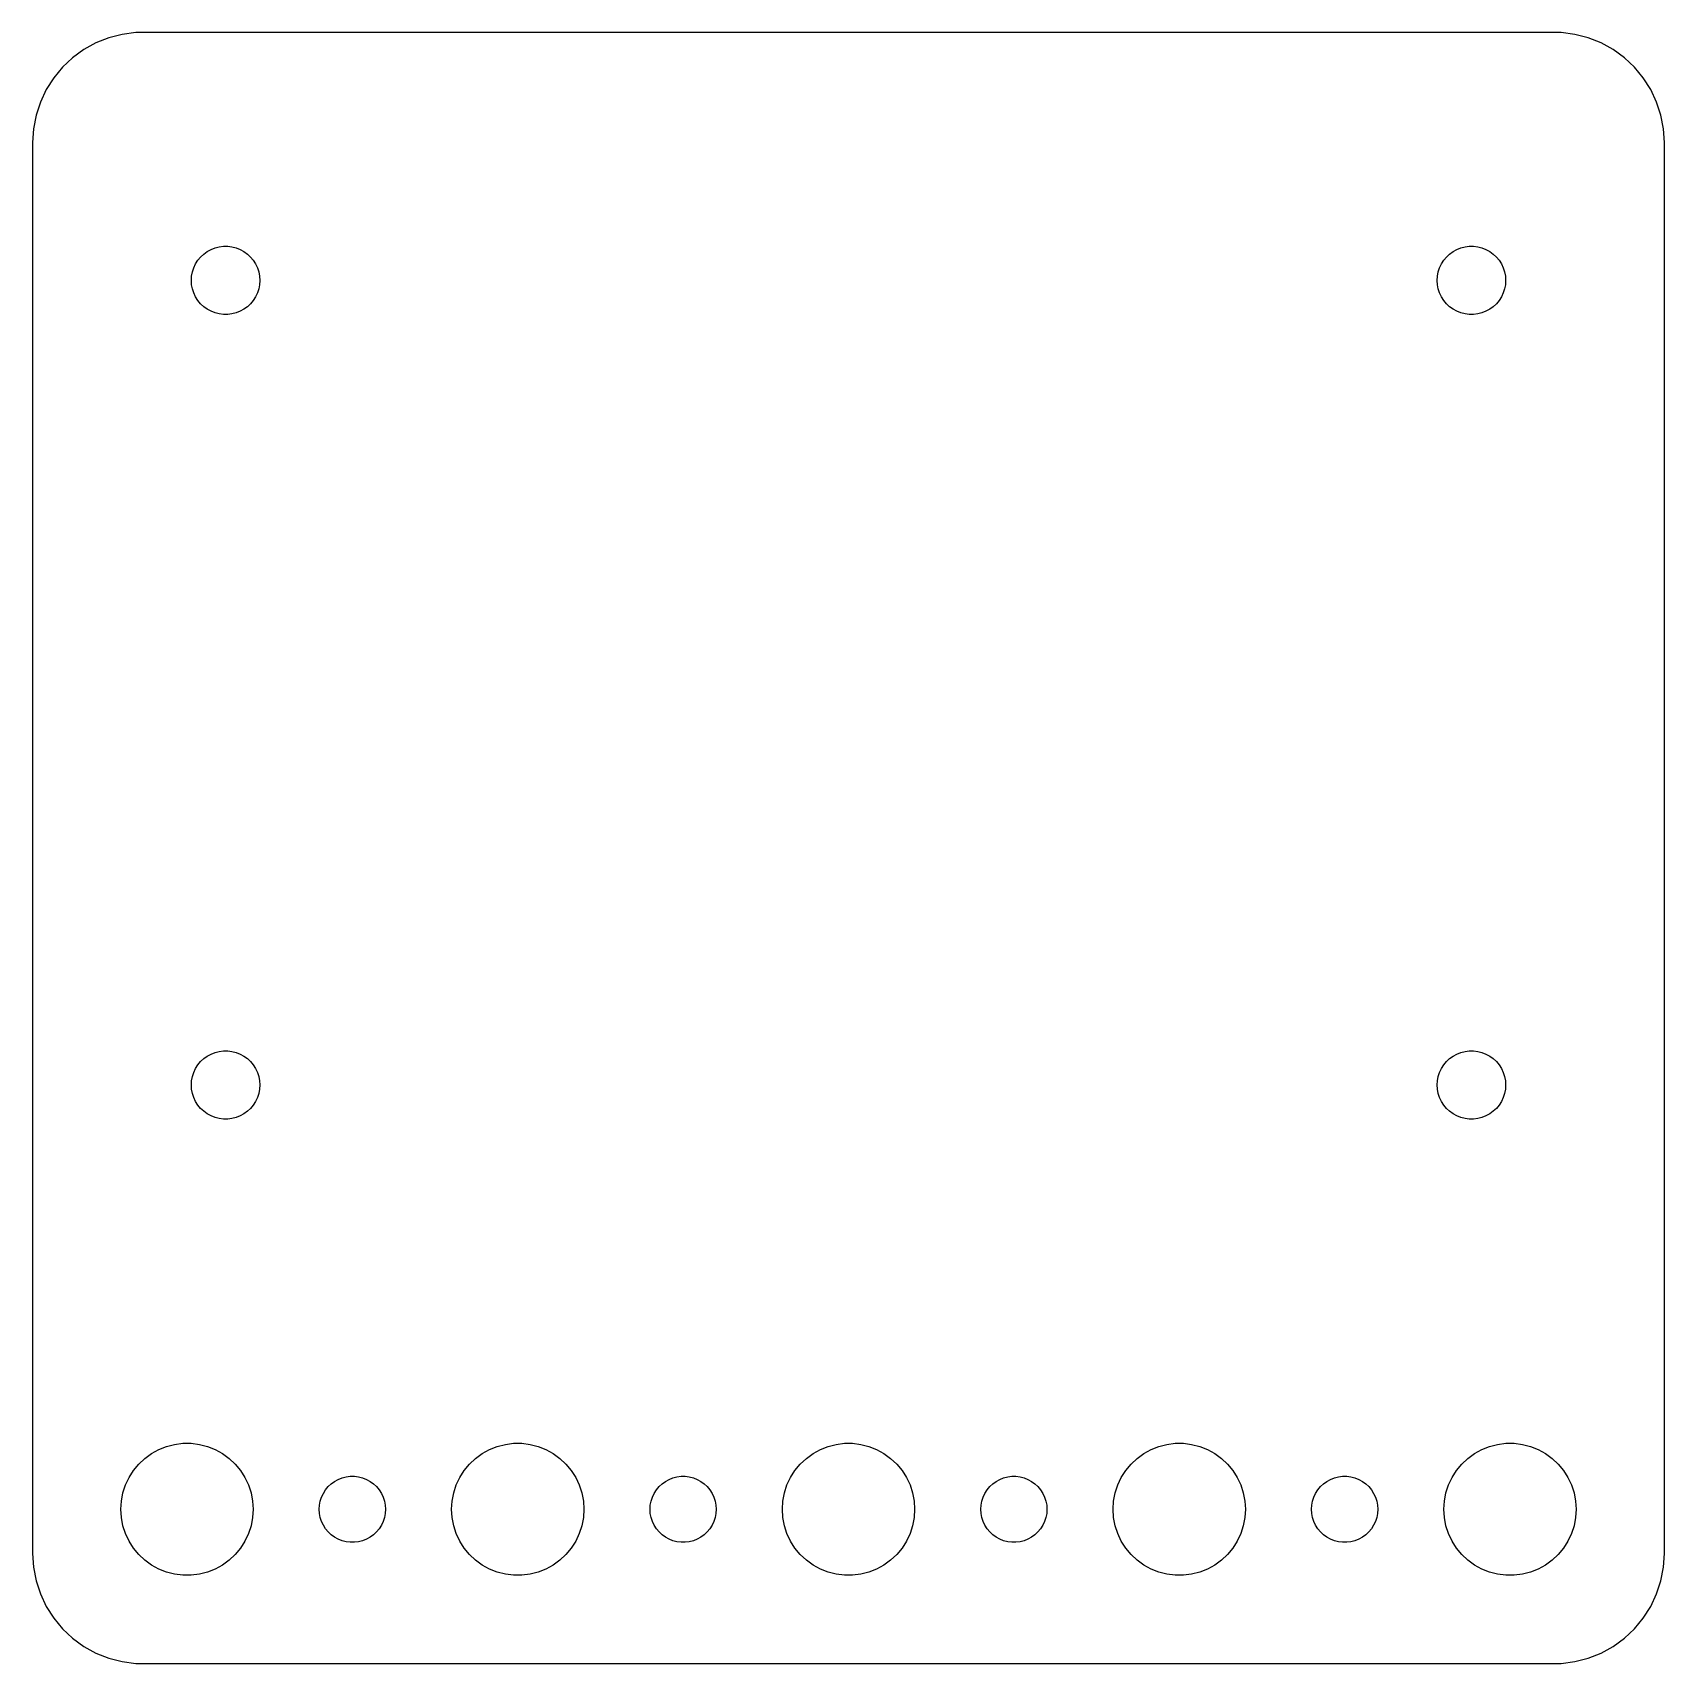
# Model space of a CAD drawing. Header units: metres. Extents: x -37 to 37, y -37 to 37.
import ezdxf

# ---------------------------------------------------------------- set-up
doc = ezdxf.new("R2010")
doc.units = ezdxf.units.M

msp = doc.modelspace()

# ---------------------------------------------------------------- linework, layer by layer
for p, q in [((-34.1289, 36.5241), (-34.6791, 36.2216)), ((-33.5451, 36.7553), (-34.1289, 36.5241)), ((-32.9369, 36.9114), (-33.5451, 36.7553)), ((-32.3139, 36.9901), (-32.9369, 36.9114)), ((32.3139, 36.9901), (-32.3139, 36.9901)), ((32.9369, 36.9114), (32.3139, 36.9901)), ((33.5451, 36.7553), (32.9369, 36.9114)), ((34.1289, 36.5241), (33.5451, 36.7553)), ((34.6791, 36.2216), (34.1289, 36.5241)), ((-35.1871, 35.8526), (-35.6448, 35.4227)), ((-34.6791, 36.2216), (-35.1871, 35.8526)), ((35.1871, 35.8526), (34.6791, 36.2216)), ((35.6448, 35.4227), (35.1871, 35.8526)), ((-36.0451, 34.9389), (-36.3815, 34.4088)), ((-35.6448, 35.4227), (-36.0451, 34.9389)), ((36.0451, 34.9389), (35.6448, 35.4227)), ((36.3815, 34.4088), (36.0451, 34.9389)), ((-36.3815, 34.4088), (-36.6489, 33.8406)), ((36.6489, 33.8406), (36.3815, 34.4088)), ((-36.6489, 33.8406), (-36.8429, 33.2434)), ((36.8429, 33.2434), (36.6489, 33.8406)), ((-36.9606, 32.6267), (-37, 32)), ((-36.8429, 33.2434), (-36.9606, 32.6267)), ((36.9606, 32.6267), (36.8429, 33.2434)), ((37, 32), (36.9606, 32.6267)), ((-37, 32), (-37, -32)), ((37, -32), (37, 32)), ((-29.6083, 26.4967), (-29.504, 26.6611)), ((-29.504, 26.6611), (-29.3799, 26.811)), ((-29.3799, 26.811), (-29.238, 26.9443)), ((-29.238, 26.9443), (-29.0805, 27.0587)), ((-29.0805, 27.0587), (-28.91, 27.1525)), ((-28.91, 27.1525), (-28.729, 27.2241)), ((-28.729, 27.2241), (-28.5404, 27.2725)), ((-28.5404, 27.2725), (-28.3473, 27.2969)), ((-28.3473, 27.2969), (-28.1527, 27.2969)), ((-28.1527, 27.2969), (-27.9595, 27.2725)), ((-27.9595, 27.2725), (-27.771, 27.2241)), ((-27.771, 27.2241), (-27.59, 27.1525)), ((-27.59, 27.1525), (-27.4195, 27.0587)), ((-27.4195, 27.0587), (-27.262, 26.9443)), ((-27.262, 26.9443), (-27.1201, 26.811)), ((-27.1201, 26.811), (-26.996, 26.6611)), ((-26.996, 26.6611), (-26.8917, 26.4967)), ((26.8917, 26.4967), (26.996, 26.6611)), ((26.996, 26.6611), (27.1201, 26.811)), ((27.1201, 26.811), (27.262, 26.9443)), ((27.262, 26.9443), (27.4195, 27.0587)), ((27.4195, 27.0587), (27.59, 27.1525)), ((27.59, 27.1525), (27.771, 27.2241)), ((27.771, 27.2241), (27.9595, 27.2725)), ((27.9595, 27.2725), (28.1527, 27.2969)), ((28.1527, 27.2969), (28.3473, 27.2969)), ((28.3473, 27.2969), (28.5404, 27.2725)), ((28.5404, 27.2725), (28.729, 27.2241)), ((28.729, 27.2241), (28.91, 27.1525)), ((28.91, 27.1525), (29.0805, 27.0587)), ((29.0805, 27.0587), (29.238, 26.9443)), ((29.238, 26.9443), (29.3799, 26.811)), ((29.3799, 26.811), (29.504, 26.6611)), ((29.504, 26.6611), (29.6083, 26.4967)), ((-29.8, 25.75), (-29.7878, 25.9443)), ((-29.7878, 25.9443), (-29.7513, 26.1355)), ((-29.7513, 26.1355), (-29.6911, 26.3206)), ((-29.6911, 26.3206), (-29.6083, 26.4967)), ((-26.8917, 26.4967), (-26.8088, 26.3206)), ((-26.8088, 26.3206), (-26.7487, 26.1355)), ((-26.7487, 26.1355), (-26.7122, 25.9443)), ((-26.7122, 25.9443), (-26.7, 25.75)), ((26.7, 25.75), (26.7122, 25.9443)), ((26.7122, 25.9443), (26.7487, 26.1355)), ((26.7487, 26.1355), (26.8088, 26.3206)), ((26.8088, 26.3206), (26.8917, 26.4967)), ((29.6083, 26.4967), (29.6911, 26.3206)), ((29.6911, 26.3206), (29.7513, 26.1355)), ((29.7513, 26.1355), (29.7878, 25.9443)), ((29.7878, 25.9443), (29.8, 25.75)), ((-29.7878, 25.5557), (-29.8, 25.75)), ((-29.7513, 25.3645), (-29.7878, 25.5557)), ((-29.6911, 25.1794), (-29.7513, 25.3645)), ((-29.6083, 25.0033), (-29.6911, 25.1794)), ((-26.8088, 25.1794), (-26.8917, 25.0033)), ((-26.7487, 25.3645), (-26.8088, 25.1794)), ((-26.7122, 25.5557), (-26.7487, 25.3645)), ((-26.7, 25.75), (-26.7122, 25.5557)), ((26.7122, 25.5557), (26.7, 25.75)), ((26.7487, 25.3645), (26.7122, 25.5557)), ((26.8088, 25.1794), (26.7487, 25.3645)), ((26.8917, 25.0033), (26.8088, 25.1794)), ((29.6911, 25.1794), (29.6083, 25.0033)), ((29.7513, 25.3645), (29.6911, 25.1794)), ((29.7878, 25.5557), (29.7513, 25.3645)), ((29.8, 25.75), (29.7878, 25.5557)), ((-29.504, 24.8389), (-29.6083, 25.0033)), ((-29.3799, 24.6889), (-29.504, 24.8389)), ((-29.238, 24.5557), (-29.3799, 24.6889)), ((-29.0805, 24.4413), (-29.238, 24.5557)), ((-28.91, 24.3475), (-29.0805, 24.4413)), ((-27.4195, 24.4413), (-27.59, 24.3475)), ((-27.262, 24.5557), (-27.4195, 24.4413)), ((-27.1201, 24.6889), (-27.262, 24.5557)), ((-26.996, 24.8389), (-27.1201, 24.6889)), ((-26.8917, 25.0033), (-26.996, 24.8389)), ((26.996, 24.8389), (26.8917, 25.0033)), ((27.1201, 24.6889), (26.996, 24.8389)), ((27.262, 24.5557), (27.1201, 24.6889)), ((27.4195, 24.4413), (27.262, 24.5557)), ((27.59, 24.3475), (27.4195, 24.4413)), ((29.0805, 24.4413), (28.91, 24.3475)), ((29.238, 24.5557), (29.0805, 24.4413)), ((29.3799, 24.6889), (29.238, 24.5557)), ((29.504, 24.8389), (29.3799, 24.6889)), ((29.6083, 25.0033), (29.504, 24.8389)), ((-28.729, 24.2759), (-28.91, 24.3475)), ((-28.5404, 24.2274), (-28.729, 24.2759)), ((-28.3473, 24.203), (-28.5404, 24.2274)), ((-28.1527, 24.203), (-28.3473, 24.203)), ((-27.9595, 24.2274), (-28.1527, 24.203)), ((-27.771, 24.2759), (-27.9595, 24.2274)), ((-27.59, 24.3475), (-27.771, 24.2759)), ((27.771, 24.2759), (27.59, 24.3475)), ((27.9595, 24.2274), (27.771, 24.2759)), ((28.1527, 24.203), (27.9595, 24.2274)), ((28.3473, 24.203), (28.1527, 24.203)), ((28.5404, 24.2274), (28.3473, 24.203)), ((28.729, 24.2759), (28.5404, 24.2274)), ((28.91, 24.3475), (28.729, 24.2759)), ((-29.3799, -9.68895), (-29.238, -9.55569)), ((-29.238, -9.55569), (-29.0805, -9.44128)), ((-29.0805, -9.44128), (-28.91, -9.34752)), ((-28.91, -9.34752), (-28.729, -9.27585)), ((-28.729, -9.27585), (-28.5404, -9.22745)), ((-28.5404, -9.22745), (-28.3473, -9.20305)), ((-28.3473, -9.20305), (-28.1527, -9.20305)), ((-28.1527, -9.20305), (-27.9595, -9.22745)), ((-27.9595, -9.22745), (-27.771, -9.27585)), ((-27.771, -9.27585), (-27.59, -9.34752)), ((-27.59, -9.34752), (-27.4195, -9.44128)), ((-27.4195, -9.44128), (-27.262, -9.55569)), ((-27.262, -9.55569), (-27.1201, -9.68895)), ((27.1201, -9.68895), (27.262, -9.55569)), ((27.262, -9.55569), (27.4195, -9.44128)), ((27.4195, -9.44128), (27.59, -9.34752)), ((27.59, -9.34752), (27.771, -9.27585)), ((27.771, -9.27585), (27.9595, -9.22745)), ((27.9595, -9.22745), (28.1527, -9.20305)), ((28.1527, -9.20305), (28.3473, -9.20305)), ((28.3473, -9.20305), (28.5404, -9.22745)), ((28.5404, -9.22745), (28.729, -9.27585)), ((28.729, -9.27585), (28.91, -9.34752)), ((28.91, -9.34752), (29.0805, -9.44128)), ((29.0805, -9.44128), (29.238, -9.55569)), ((29.238, -9.55569), (29.3799, -9.68895)), ((-29.7513, -10.3645), (-29.6911, -10.1794)), ((-29.6911, -10.1794), (-29.6083, -10.0033)), ((-29.6083, -10.0033), (-29.504, -9.83893)), ((-29.504, -9.83893), (-29.3799, -9.68895)), ((-27.1201, -9.68895), (-26.996, -9.83893)), ((-26.996, -9.83893), (-26.8917, -10.0033)), ((-26.8917, -10.0033), (-26.8088, -10.1794)), ((-26.8088, -10.1794), (-26.7487, -10.3645)), ((26.7487, -10.3645), (26.8088, -10.1794)), ((26.8088, -10.1794), (26.8917, -10.0033)), ((26.8917, -10.0033), (26.996, -9.83893)), ((26.996, -9.83893), (27.1201, -9.68895)), ((29.3799, -9.68895), (29.504, -9.83893)), ((29.504, -9.83893), (29.6083, -10.0033)), ((29.6083, -10.0033), (29.6911, -10.1794)), ((29.6911, -10.1794), (29.7513, -10.3645)), ((-29.8, -10.75), (-29.7878, -10.5557)), ((-29.7878, -10.9443), (-29.8, -10.75)), ((-29.7878, -10.5557), (-29.7513, -10.3645)), ((-29.7513, -11.1355), (-29.7878, -10.9443)), ((-26.7487, -10.3645), (-26.7122, -10.5557)), ((-26.7122, -10.9443), (-26.7487, -11.1355)), ((-26.7122, -10.5557), (-26.7, -10.75)), ((-26.7, -10.75), (-26.7122, -10.9443)), ((26.7, -10.75), (26.7122, -10.5557)), ((26.7122, -10.9443), (26.7, -10.75)), ((26.7122, -10.5557), (26.7487, -10.3645)), ((26.7487, -11.1355), (26.7122, -10.9443)), ((29.7513, -10.3645), (29.7878, -10.5557)), ((29.7878, -10.9443), (29.7513, -11.1355)), ((29.7878, -10.5557), (29.8, -10.75)), ((29.8, -10.75), (29.7878, -10.9443)), ((-29.6911, -11.3206), (-29.7513, -11.1355)), ((-29.6083, -11.4967), (-29.6911, -11.3206)), ((-29.504, -11.6611), (-29.6083, -11.4967)), ((-29.3799, -11.811), (-29.504, -11.6611)), ((-29.238, -11.9443), (-29.3799, -11.811)), ((-27.1201, -11.811), (-27.262, -11.9443)), ((-26.996, -11.6611), (-27.1201, -11.811)), ((-26.8917, -11.4967), (-26.996, -11.6611)), ((-26.8088, -11.3206), (-26.8917, -11.4967)), ((-26.7487, -11.1355), (-26.8088, -11.3206)), ((26.8088, -11.3206), (26.7487, -11.1355)), ((26.8917, -11.4967), (26.8088, -11.3206)), ((26.996, -11.6611), (26.8917, -11.4967)), ((27.1201, -11.811), (26.996, -11.6611)), ((27.262, -11.9443), (27.1201, -11.811)), ((29.3799, -11.811), (29.238, -11.9443)), ((29.504, -11.6611), (29.3799, -11.811)), ((29.6083, -11.4967), (29.504, -11.6611)), ((29.6911, -11.3206), (29.6083, -11.4967)), ((29.7513, -11.1355), (29.6911, -11.3206)), ((-29.0805, -12.0587), (-29.238, -11.9443)), ((-28.91, -12.1525), (-29.0805, -12.0587)), ((-28.729, -12.2241), (-28.91, -12.1525)), ((-28.5404, -12.2725), (-28.729, -12.2241)), ((-28.3473, -12.2969), (-28.5404, -12.2725)), ((-28.1527, -12.2969), (-28.3473, -12.2969)), ((-27.9595, -12.2725), (-28.1527, -12.2969)), ((-27.771, -12.2241), (-27.9595, -12.2725)), ((-27.59, -12.1525), (-27.771, -12.2241)), ((-27.4195, -12.0587), (-27.59, -12.1525)), ((-27.262, -11.9443), (-27.4195, -12.0587)), ((27.4195, -12.0587), (27.262, -11.9443)), ((27.59, -12.1525), (27.4195, -12.0587)), ((27.771, -12.2241), (27.59, -12.1525)), ((27.9595, -12.2725), (27.771, -12.2241)), ((28.1527, -12.2969), (27.9595, -12.2725)), ((28.3473, -12.2969), (28.1527, -12.2969)), ((28.5404, -12.2725), (28.3473, -12.2969)), ((28.729, -12.2241), (28.5404, -12.2725)), ((28.91, -12.1525), (28.729, -12.2241)), ((29.0805, -12.0587), (28.91, -12.1525)), ((29.238, -11.9443), (29.0805, -12.0587)), ((-31.6075, -27.467), (-31.2773, -27.2855)), ((-31.2773, -27.2855), (-30.927, -27.1468)), ((-30.927, -27.1468), (-30.5621, -27.0531)), ((-30.5621, -27.0531), (-30.1884, -27.0059)), ((-30.1884, -27.0059), (-29.8116, -27.0059)), ((-29.8116, -27.0059), (-29.4379, -27.0531)), ((-29.4379, -27.0531), (-29.0729, -27.1468)), ((-29.0729, -27.1468), (-28.7227, -27.2855)), ((-28.7227, -27.2855), (-28.3925, -27.467)), ((-16.6075, -27.467), (-16.2773, -27.2855)), ((-16.2773, -27.2855), (-15.927, -27.1468)), ((-15.927, -27.1468), (-15.5621, -27.0531)), ((-15.5621, -27.0531), (-15.1884, -27.0059)), ((-15.1884, -27.0059), (-14.8116, -27.0059)), ((-14.8116, -27.0059), (-14.4379, -27.0531)), ((-14.4379, -27.0531), (-14.0729, -27.1468)), ((-14.0729, -27.1468), (-13.7227, -27.2855)), ((-13.7227, -27.2855), (-13.3925, -27.467)), ((-1.60747, -27.467), (-1.27733, -27.2855)), ((-1.27733, -27.2855), (-0.92705, -27.1468)), ((-0.92705, -27.1468), (-0.56213, -27.0531)), ((-0.56213, -27.0531), (-0.18837, -27.0059)), ((-0.18837, -27.0059), (0.18837, -27.0059)), ((0.18837, -27.0059), (0.56213, -27.0531)), ((0.56213, -27.0531), (0.92705, -27.1468)), ((0.92705, -27.1468), (1.27733, -27.2855)), ((1.27733, -27.2855), (1.60747, -27.467)), ((13.3925, -27.467), (13.7227, -27.2855)), ((13.7227, -27.2855), (14.0729, -27.1468)), ((14.0729, -27.1468), (14.4379, -27.0531)), ((14.4379, -27.0531), (14.8116, -27.0059)), ((14.8116, -27.0059), (15.1884, -27.0059)), ((15.1884, -27.0059), (15.5621, -27.0531)), ((15.5621, -27.0531), (15.927, -27.1468)), ((15.927, -27.1468), (16.2773, -27.2855)), ((16.2773, -27.2855), (16.6075, -27.467)), ((28.3925, -27.467), (28.7227, -27.2855)), ((28.7227, -27.2855), (29.0729, -27.1468)), ((29.0729, -27.1468), (29.4379, -27.0531)), ((29.4379, -27.0531), (29.8116, -27.0059)), ((29.8116, -27.0059), (30.1884, -27.0059)), ((30.1884, -27.0059), (30.5621, -27.0531)), ((30.5621, -27.0531), (30.927, -27.1468)), ((30.927, -27.1468), (31.2773, -27.2855)), ((31.2773, -27.2855), (31.6075, -27.467)), ((-32.427, -28.2366), (-32.1869, -27.9464)), ((-32.1869, -27.9464), (-31.9123, -27.6884)), ((-31.9123, -27.6884), (-31.6075, -27.467)), ((-28.3925, -27.467), (-28.0877, -27.6884)), ((-28.0877, -27.6884), (-27.8131, -27.9464)), ((-27.8131, -27.9464), (-27.5729, -28.2366)), ((-17.427, -28.2366), (-17.1869, -27.9464)), ((-17.1869, -27.9464), (-16.9123, -27.6884)), ((-16.9123, -27.6884), (-16.6075, -27.467)), ((-13.3925, -27.467), (-13.0877, -27.6884)), ((-13.0877, -27.6884), (-12.8131, -27.9464)), ((-12.8131, -27.9464), (-12.5729, -28.2366)), ((-2.42705, -28.2366), (-2.1869, -27.9464)), ((-2.1869, -27.9464), (-1.91226, -27.6884)), ((-1.91226, -27.6884), (-1.60747, -27.467)), ((1.60747, -27.467), (1.91226, -27.6884)), ((1.91226, -27.6884), (2.1869, -27.9464)), ((2.1869, -27.9464), (2.42705, -28.2366)), ((12.5729, -28.2366), (12.8131, -27.9464)), ((12.8131, -27.9464), (13.0877, -27.6884)), ((13.0877, -27.6884), (13.3925, -27.467)), ((16.6075, -27.467), (16.9123, -27.6884)), ((16.9123, -27.6884), (17.1869, -27.9464)), ((17.1869, -27.9464), (17.427, -28.2366)), ((27.5729, -28.2366), (27.8131, -27.9464)), ((27.8131, -27.9464), (28.0877, -27.6884)), ((28.0877, -27.6884), (28.3925, -27.467)), ((31.6075, -27.467), (31.9123, -27.6884)), ((31.9123, -27.6884), (32.1869, -27.9464)), ((32.1869, -27.9464), (32.427, -28.2366)), ((-32.7893, -28.8956), (-32.6289, -28.5547)), ((-32.6289, -28.5547), (-32.427, -28.2366)), ((-27.5729, -28.2366), (-27.3711, -28.5547)), ((-27.3711, -28.5547), (-27.2107, -28.8956)), ((-23.5934, -28.9732), (-23.4561, -28.8442)), ((-23.4561, -28.8442), (-23.3037, -28.7335)), ((-23.3037, -28.7335), (-23.1387, -28.6427)), ((-23.1387, -28.6427), (-22.9635, -28.5734)), ((-22.9635, -28.5734), (-22.7811, -28.5266)), ((-22.7811, -28.5266), (-22.5942, -28.503)), ((-22.5942, -28.503), (-22.4058, -28.503)), ((-22.4058, -28.503), (-22.2189, -28.5266)), ((-22.2189, -28.5266), (-22.0365, -28.5734)), ((-22.0365, -28.5734), (-21.8613, -28.6427)), ((-21.8613, -28.6427), (-21.6963, -28.7335)), ((-21.6963, -28.7335), (-21.5439, -28.8442)), ((-21.5439, -28.8442), (-21.4065, -28.9732)), ((-17.7893, -28.8956), (-17.6289, -28.5547)), ((-17.6289, -28.5547), (-17.427, -28.2366)), ((-12.5729, -28.2366), (-12.3711, -28.5547)), ((-12.3711, -28.5547), (-12.2107, -28.8956)), ((-8.59344, -28.9732), (-8.45613, -28.8442)), ((-8.45613, -28.8442), (-8.30373, -28.7335)), ((-8.30373, -28.7335), (-8.13866, -28.6427)), ((-8.13866, -28.6427), (-7.96352, -28.5734)), ((-7.96352, -28.5734), (-7.78107, -28.5266)), ((-7.78107, -28.5266), (-7.59418, -28.503)), ((-7.59418, -28.503), (-7.40581, -28.503)), ((-7.40581, -28.503), (-7.21892, -28.5266)), ((-7.21892, -28.5266), (-7.03647, -28.5734)), ((-7.03647, -28.5734), (-6.86133, -28.6427)), ((-6.86133, -28.6427), (-6.69626, -28.7335)), ((-6.69626, -28.7335), (-6.54385, -28.8442)), ((-6.54385, -28.8442), (-6.40654, -28.9732)), ((-2.78932, -28.8956), (-2.62891, -28.5547)), ((-2.62891, -28.5547), (-2.42705, -28.2366)), ((2.42705, -28.2366), (2.62891, -28.5547)), ((2.62891, -28.5547), (2.78932, -28.8956)), ((6.40654, -28.9732), (6.54385, -28.8442)), ((6.54385, -28.8442), (6.69626, -28.7335)), ((6.69626, -28.7335), (6.86133, -28.6427)), ((6.86133, -28.6427), (7.03647, -28.5734)), ((7.03647, -28.5734), (7.21892, -28.5266)), ((7.21892, -28.5266), (7.40581, -28.503)), ((7.40581, -28.503), (7.59418, -28.503)), ((7.59418, -28.503), (7.78107, -28.5266)), ((7.78107, -28.5266), (7.96352, -28.5734)), ((7.96352, -28.5734), (8.13866, -28.6427)), ((8.13866, -28.6427), (8.30373, -28.7335)), ((8.30373, -28.7335), (8.45613, -28.8442)), ((8.45613, -28.8442), (8.59344, -28.9732)), ((12.2107, -28.8956), (12.3711, -28.5547)), ((12.3711, -28.5547), (12.5729, -28.2366)), ((17.427, -28.2366), (17.6289, -28.5547)), ((17.6289, -28.5547), (17.7893, -28.8956)), ((21.4065, -28.9732), (21.5439, -28.8442)), ((21.5439, -28.8442), (21.6963, -28.7335)), ((21.6963, -28.7335), (21.8613, -28.6427)), ((21.8613, -28.6427), (22.0365, -28.5734)), ((22.0365, -28.5734), (22.2189, -28.5266)), ((22.2189, -28.5266), (22.4058, -28.503)), ((22.4058, -28.503), (22.5942, -28.503)), ((22.5942, -28.503), (22.7811, -28.5266)), ((22.7811, -28.5266), (22.9635, -28.5734)), ((22.9635, -28.5734), (23.1387, -28.6427)), ((23.1387, -28.6427), (23.3037, -28.7335)), ((23.3037, -28.7335), (23.4561, -28.8442)), ((23.4561, -28.8442), (23.5934, -28.9732)), ((27.2107, -28.8956), (27.3711, -28.5547)), ((27.3711, -28.5547), (27.5729, -28.2366)), ((32.427, -28.2366), (32.6289, -28.5547)), ((32.6289, -28.5547), (32.7893, -28.8956)), ((-32.9763, -29.624), (-32.9057, -29.2539)), ((-32.9057, -29.2539), (-32.7893, -28.8956)), ((-27.2107, -28.8956), (-27.0942, -29.2539)), ((-27.0942, -29.2539), (-27.0237, -29.624)), ((-23.9529, -29.627), (-23.8947, -29.4478)), ((-23.8947, -29.4478), (-23.8145, -29.2774)), ((-23.8145, -29.2774), (-23.7135, -29.1183)), ((-23.7135, -29.1183), (-23.5934, -28.9732)), ((-21.4065, -28.9732), (-21.2865, -29.1183)), ((-21.2865, -29.1183), (-21.1855, -29.2774)), ((-21.1855, -29.2774), (-21.1053, -29.4478)), ((-21.1053, -29.4478), (-21.0471, -29.627)), ((-17.9763, -29.624), (-17.9057, -29.2539)), ((-17.9057, -29.2539), (-17.7893, -28.8956)), ((-12.2107, -28.8956), (-12.0942, -29.2539)), ((-12.0942, -29.2539), (-12.0237, -29.624)), ((-8.95287, -29.627), (-8.89465, -29.4478)), ((-8.89465, -29.4478), (-8.81445, -29.2774)), ((-8.81445, -29.2774), (-8.71352, -29.1183)), ((-8.71352, -29.1183), (-8.59344, -28.9732)), ((-6.40654, -28.9732), (-6.28647, -29.1183)), ((-6.28647, -29.1183), (-6.18553, -29.2774)), ((-6.18553, -29.2774), (-6.10533, -29.4478)), ((-6.10533, -29.4478), (-6.04712, -29.627)), ((-2.97633, -29.624), (-2.90575, -29.2539)), ((-2.90575, -29.2539), (-2.78932, -28.8956)), ((2.78932, -28.8956), (2.90575, -29.2539)), ((2.90575, -29.2539), (2.97633, -29.624)), ((6.04712, -29.627), (6.10533, -29.4478)), ((6.10533, -29.4478), (6.18553, -29.2774)), ((6.18553, -29.2774), (6.28647, -29.1183)), ((6.28647, -29.1183), (6.40654, -28.9732)), ((8.59344, -28.9732), (8.71352, -29.1183)), ((8.71352, -29.1183), (8.81445, -29.2774)), ((8.81445, -29.2774), (8.89465, -29.4478)), ((8.89465, -29.4478), (8.95287, -29.627)), ((12.0237, -29.624), (12.0942, -29.2539)), ((12.0942, -29.2539), (12.2107, -28.8956)), ((17.7893, -28.8956), (17.9057, -29.2539)), ((17.9057, -29.2539), (17.9763, -29.624)), ((21.0471, -29.627), (21.1053, -29.4478)), ((21.1053, -29.4478), (21.1855, -29.2774)), ((21.1855, -29.2774), (21.2865, -29.1183)), ((21.2865, -29.1183), (21.4065, -28.9732)), ((23.5934, -28.9732), (23.7135, -29.1183)), ((23.7135, -29.1183), (23.8145, -29.2774)), ((23.8145, -29.2774), (23.8947, -29.4478)), ((23.8947, -29.4478), (23.9529, -29.627)), ((27.0237, -29.624), (27.0942, -29.2539)), ((27.0942, -29.2539), (27.2107, -28.8956)), ((32.7893, -28.8956), (32.9057, -29.2539)), ((32.9057, -29.2539), (32.9763, -29.624)), ((-33, -30), (-32.9763, -29.624)), ((-32.9763, -30.376), (-33, -30)), ((-27.0237, -29.624), (-27, -30)), ((-27, -30), (-27.0237, -30.376)), ((-24, -30), (-23.9882, -29.812)), ((-23.9882, -30.188), (-24, -30)), ((-23.9882, -29.812), (-23.9529, -29.627)), ((-23.9529, -30.373), (-23.9882, -30.188)), ((-21.0471, -29.627), (-21.0118, -29.812)), ((-21.0118, -30.188), (-21.0471, -30.373)), ((-21.0118, -29.812), (-21, -30)), ((-21, -30), (-21.0118, -30.188)), ((-18, -30), (-17.9763, -29.624)), ((-17.9763, -30.376), (-18, -30)), ((-12.0237, -29.624), (-12, -30)), ((-12, -30), (-12.0237, -30.376)), ((-9, -30), (-8.98816, -29.812)), ((-8.98816, -30.188), (-9, -30)), ((-8.98816, -29.812), (-8.95287, -29.627)), ((-8.95287, -30.373), (-8.98816, -30.188)), ((-6.04712, -29.627), (-6.01183, -29.812)), ((-6.01183, -30.188), (-6.04712, -30.373)), ((-6.01183, -29.812), (-6, -30)), ((-6, -30), (-6.01183, -30.188)), ((-3, -30), (-2.97633, -29.624)), ((-2.97633, -30.376), (-3, -30)), ((2.97633, -29.624), (3, -30)), ((3, -30), (2.97633, -30.376)), ((6, -30), (6.01183, -29.812)), ((6.01183, -30.188), (6, -30)), ((6.01183, -29.812), (6.04712, -29.627)), ((6.04712, -30.373), (6.01183, -30.188)), ((8.95287, -29.627), (8.98816, -29.812)), ((8.98816, -30.188), (8.95287, -30.373)), ((8.98816, -29.812), (9, -30)), ((9, -30), (8.98816, -30.188)), ((12, -30), (12.0237, -29.624)), ((12.0237, -30.376), (12, -30)), ((17.9763, -29.624), (18, -30)), ((18, -30), (17.9763, -30.376)), ((21, -30), (21.0118, -29.812)), ((21.0118, -30.188), (21, -30)), ((21.0118, -29.812), (21.0471, -29.627)), ((21.0471, -30.373), (21.0118, -30.188)), ((23.9529, -29.627), (23.9882, -29.812)), ((23.9882, -30.188), (23.9529, -30.373)), ((23.9882, -29.812), (24, -30)), ((24, -30), (23.9882, -30.188)), ((27, -30), (27.0237, -29.624)), ((27.0237, -30.376), (27, -30)), ((32.9763, -29.624), (33, -30)), ((33, -30), (32.9763, -30.376)), ((-32.9057, -30.7461), (-32.9763, -30.376)), ((-32.7893, -31.1044), (-32.9057, -30.7461)), ((-27.0942, -30.7461), (-27.2107, -31.1044)), ((-27.0237, -30.376), (-27.0942, -30.7461)), ((-23.8947, -30.5522), (-23.9529, -30.373)), ((-23.8145, -30.7226), (-23.8947, -30.5522)), ((-23.7135, -30.8817), (-23.8145, -30.7226)), ((-23.5934, -31.0268), (-23.7135, -30.8817)), ((-23.4561, -31.1558), (-23.5934, -31.0268)), ((-21.4065, -31.0268), (-21.5439, -31.1558)), ((-21.2865, -30.8817), (-21.4065, -31.0268)), ((-21.1855, -30.7226), (-21.2865, -30.8817)), ((-21.1053, -30.5522), (-21.1855, -30.7226)), ((-21.0471, -30.373), (-21.1053, -30.5522)), ((-17.9057, -30.7461), (-17.9763, -30.376)), ((-17.7893, -31.1044), (-17.9057, -30.7461)), ((-12.0942, -30.7461), (-12.2107, -31.1044)), ((-12.0237, -30.376), (-12.0942, -30.7461)), ((-8.89465, -30.5522), (-8.95287, -30.373)), ((-8.81445, -30.7226), (-8.89465, -30.5522)), ((-8.71352, -30.8817), (-8.81445, -30.7226)), ((-8.59344, -31.0268), (-8.71352, -30.8817)), ((-8.45613, -31.1558), (-8.59344, -31.0268)), ((-6.40654, -31.0268), (-6.54385, -31.1558)), ((-6.28647, -30.8817), (-6.40654, -31.0268)), ((-6.18553, -30.7226), (-6.28647, -30.8817)), ((-6.10533, -30.5522), (-6.18553, -30.7226)), ((-6.04712, -30.373), (-6.10533, -30.5522)), ((-2.90575, -30.7461), (-2.97633, -30.376)), ((-2.78932, -31.1044), (-2.90575, -30.7461)), ((2.90575, -30.7461), (2.78932, -31.1044)), ((2.97633, -30.376), (2.90575, -30.7461)), ((6.10533, -30.5522), (6.04712, -30.373)), ((6.18553, -30.7226), (6.10533, -30.5522)), ((6.28647, -30.8817), (6.18553, -30.7226)), ((6.40654, -31.0268), (6.28647, -30.8817)), ((6.54385, -31.1558), (6.40654, -31.0268)), ((8.59344, -31.0268), (8.45613, -31.1558)), ((8.71352, -30.8817), (8.59344, -31.0268)), ((8.81445, -30.7226), (8.71352, -30.8817)), ((8.89465, -30.5522), (8.81445, -30.7226)), ((8.95287, -30.373), (8.89465, -30.5522)), ((12.0942, -30.7461), (12.0237, -30.376)), ((12.2107, -31.1044), (12.0942, -30.7461)), ((17.9057, -30.7461), (17.7893, -31.1044)), ((17.9763, -30.376), (17.9057, -30.7461)), ((21.1053, -30.5522), (21.0471, -30.373)), ((21.1855, -30.7226), (21.1053, -30.5522)), ((21.2865, -30.8817), (21.1855, -30.7226)), ((21.4065, -31.0268), (21.2865, -30.8817)), ((21.5439, -31.1558), (21.4065, -31.0268)), ((23.5934, -31.0268), (23.4561, -31.1558)), ((23.7135, -30.8817), (23.5934, -31.0268)), ((23.8145, -30.7226), (23.7135, -30.8817)), ((23.8947, -30.5522), (23.8145, -30.7226)), ((23.9529, -30.373), (23.8947, -30.5522)), ((27.0942, -30.7461), (27.0237, -30.376)), ((27.2107, -31.1044), (27.0942, -30.7461)), ((32.9057, -30.7461), (32.7893, -31.1044)), ((32.9763, -30.376), (32.9057, -30.7461)), ((-32.6289, -31.4453), (-32.7893, -31.1044)), ((-32.427, -31.7634), (-32.6289, -31.4453)), ((-32.1869, -32.0536), (-32.427, -31.7634)), ((-27.5729, -31.7634), (-27.8131, -32.0536)), ((-27.3711, -31.4453), (-27.5729, -31.7634)), ((-27.2107, -31.1044), (-27.3711, -31.4453)), ((-23.3037, -31.2665), (-23.4561, -31.1558)), ((-23.1387, -31.3572), (-23.3037, -31.2665)), ((-22.9635, -31.4266), (-23.1387, -31.3572)), ((-22.7811, -31.4734), (-22.9635, -31.4266)), ((-22.5942, -31.497), (-22.7811, -31.4734)), ((-22.4058, -31.497), (-22.5942, -31.497)), ((-22.2189, -31.4734), (-22.4058, -31.497)), ((-22.0365, -31.4266), (-22.2189, -31.4734)), ((-21.8613, -31.3572), (-22.0365, -31.4266)), ((-21.6963, -31.2665), (-21.8613, -31.3572)), ((-21.5439, -31.1558), (-21.6963, -31.2665)), ((-17.6289, -31.4453), (-17.7893, -31.1044)), ((-17.427, -31.7634), (-17.6289, -31.4453)), ((-17.1869, -32.0536), (-17.427, -31.7634)), ((-12.5729, -31.7634), (-12.8131, -32.0536)), ((-12.3711, -31.4453), (-12.5729, -31.7634)), ((-12.2107, -31.1044), (-12.3711, -31.4453)), ((-8.30373, -31.2665), (-8.45613, -31.1558)), ((-8.13866, -31.3572), (-8.30373, -31.2665)), ((-7.96352, -31.4266), (-8.13866, -31.3572)), ((-7.78107, -31.4734), (-7.96352, -31.4266)), ((-7.59418, -31.497), (-7.78107, -31.4734)), ((-7.40581, -31.497), (-7.59418, -31.497)), ((-7.21892, -31.4734), (-7.40581, -31.497)), ((-7.03647, -31.4266), (-7.21892, -31.4734)), ((-6.86133, -31.3572), (-7.03647, -31.4266)), ((-6.69626, -31.2665), (-6.86133, -31.3572)), ((-6.54385, -31.1558), (-6.69626, -31.2665)), ((-2.62891, -31.4453), (-2.78932, -31.1044)), ((-2.42705, -31.7634), (-2.62891, -31.4453)), ((-2.1869, -32.0536), (-2.42705, -31.7634)), ((2.42705, -31.7634), (2.1869, -32.0536)), ((2.62891, -31.4453), (2.42705, -31.7634)), ((2.78932, -31.1044), (2.62891, -31.4453)), ((6.69626, -31.2665), (6.54385, -31.1558)), ((6.86133, -31.3572), (6.69626, -31.2665)), ((7.03647, -31.4266), (6.86133, -31.3572)), ((7.21892, -31.4734), (7.03647, -31.4266)), ((7.40581, -31.497), (7.21892, -31.4734)), ((7.59418, -31.497), (7.40581, -31.497)), ((7.78107, -31.4734), (7.59418, -31.497)), ((7.96352, -31.4266), (7.78107, -31.4734)), ((8.13866, -31.3572), (7.96352, -31.4266)), ((8.30373, -31.2665), (8.13866, -31.3572)), ((8.45613, -31.1558), (8.30373, -31.2665)), ((12.3711, -31.4453), (12.2107, -31.1044)), ((12.5729, -31.7634), (12.3711, -31.4453)), ((12.8131, -32.0536), (12.5729, -31.7634)), ((17.427, -31.7634), (17.1869, -32.0536)), ((17.6289, -31.4453), (17.427, -31.7634)), ((17.7893, -31.1044), (17.6289, -31.4453)), ((21.6963, -31.2665), (21.5439, -31.1558)), ((21.8613, -31.3572), (21.6963, -31.2665)), ((22.0365, -31.4266), (21.8613, -31.3572)), ((22.2189, -31.4734), (22.0365, -31.4266)), ((22.4058, -31.497), (22.2189, -31.4734)), ((22.5942, -31.497), (22.4058, -31.497)), ((22.7811, -31.4734), (22.5942, -31.497)), ((22.9635, -31.4266), (22.7811, -31.4734)), ((23.1387, -31.3572), (22.9635, -31.4266)), ((23.3037, -31.2665), (23.1387, -31.3572)), ((23.4561, -31.1558), (23.3037, -31.2665)), ((27.3711, -31.4453), (27.2107, -31.1044)), ((27.5729, -31.7634), (27.3711, -31.4453)), ((27.8131, -32.0536), (27.5729, -31.7634)), ((32.427, -31.7634), (32.1869, -32.0536)), ((32.6289, -31.4453), (32.427, -31.7634)), ((32.7893, -31.1044), (32.6289, -31.4453)), ((-37, -32), (-36.9606, -32.6267)), ((-31.9123, -32.3115), (-32.1869, -32.0536)), ((-31.6075, -32.533), (-31.9123, -32.3115)), ((-31.2773, -32.7145), (-31.6075, -32.533)), ((-28.3925, -32.533), (-28.7227, -32.7145)), ((-28.0877, -32.3115), (-28.3925, -32.533)), ((-27.8131, -32.0536), (-28.0877, -32.3115)), ((-16.9123, -32.3115), (-17.1869, -32.0536)), ((-16.6075, -32.533), (-16.9123, -32.3115)), ((-16.2773, -32.7145), (-16.6075, -32.533)), ((-13.3925, -32.533), (-13.7227, -32.7145)), ((-13.0877, -32.3115), (-13.3925, -32.533)), ((-12.8131, -32.0536), (-13.0877, -32.3115)), ((-1.91226, -32.3115), (-2.1869, -32.0536)), ((-1.60747, -32.533), (-1.91226, -32.3115)), ((-1.27733, -32.7145), (-1.60747, -32.533)), ((1.60747, -32.533), (1.27733, -32.7145)), ((1.91226, -32.3115), (1.60747, -32.533)), ((2.1869, -32.0536), (1.91226, -32.3115)), ((13.0877, -32.3115), (12.8131, -32.0536)), ((13.3925, -32.533), (13.0877, -32.3115)), ((13.7227, -32.7145), (13.3925, -32.533)), ((16.6075, -32.533), (16.2773, -32.7145)), ((16.9123, -32.3115), (16.6075, -32.533)), ((17.1869, -32.0536), (16.9123, -32.3115)), ((28.0877, -32.3115), (27.8131, -32.0536)), ((28.3925, -32.533), (28.0877, -32.3115)), ((28.7227, -32.7145), (28.3925, -32.533)), ((31.6075, -32.533), (31.2773, -32.7145)), ((31.9123, -32.3115), (31.6075, -32.533)), ((32.1869, -32.0536), (31.9123, -32.3115)), ((36.9606, -32.6267), (37, -32)), ((-36.9606, -32.6267), (-36.8429, -33.2434)), ((-36.8429, -33.2434), (-36.6489, -33.8406)), ((-30.927, -32.8532), (-31.2773, -32.7145)), ((-30.5621, -32.9469), (-30.927, -32.8532)), ((-30.1884, -32.9941), (-30.5621, -32.9469)), ((-29.8116, -32.9941), (-30.1884, -32.9941)), ((-29.4379, -32.9469), (-29.8116, -32.9941)), ((-29.0729, -32.8532), (-29.4379, -32.9469)), ((-28.7227, -32.7145), (-29.0729, -32.8532)), ((-15.927, -32.8532), (-16.2773, -32.7145)), ((-15.5621, -32.9469), (-15.927, -32.8532)), ((-15.1884, -32.9941), (-15.5621, -32.9469)), ((-14.8116, -32.9941), (-15.1884, -32.9941)), ((-14.4379, -32.9469), (-14.8116, -32.9941)), ((-14.0729, -32.8532), (-14.4379, -32.9469)), ((-13.7227, -32.7145), (-14.0729, -32.8532)), ((-0.92705, -32.8532), (-1.27733, -32.7145)), ((-0.56213, -32.9469), (-0.92705, -32.8532)), ((-0.18837, -32.9941), (-0.56213, -32.9469)), ((0.18837, -32.9941), (-0.18837, -32.9941)), ((0.56213, -32.9469), (0.18837, -32.9941)), ((0.92705, -32.8532), (0.56213, -32.9469)), ((1.27733, -32.7145), (0.92705, -32.8532)), ((14.0729, -32.8532), (13.7227, -32.7145)), ((14.4379, -32.9469), (14.0729, -32.8532)), ((14.8116, -32.9941), (14.4379, -32.9469)), ((15.1884, -32.9941), (14.8116, -32.9941)), ((15.5621, -32.9469), (15.1884, -32.9941)), ((15.927, -32.8532), (15.5621, -32.9469)), ((16.2773, -32.7145), (15.927, -32.8532)), ((29.0729, -32.8532), (28.7227, -32.7145)), ((29.4379, -32.9469), (29.0729, -32.8532)), ((29.8116, -32.9941), (29.4379, -32.9469)), ((30.1884, -32.9941), (29.8116, -32.9941)), ((30.5621, -32.9469), (30.1884, -32.9941)), ((30.927, -32.8532), (30.5621, -32.9469)), ((31.2773, -32.7145), (30.927, -32.8532)), ((36.6489, -33.8406), (36.8429, -33.2434)), ((36.8429, -33.2434), (36.9606, -32.6267)), ((-36.6489, -33.8406), (-36.3815, -34.4088)), ((36.3815, -34.4088), (36.6489, -33.8406)), ((-36.3815, -34.4088), (-36.0451, -34.9389)), ((36.0451, -34.9389), (36.3815, -34.4088)), ((-36.0451, -34.9389), (-35.6448, -35.4227)), ((-35.6448, -35.4227), (-35.1871, -35.8526)), ((35.1871, -35.8526), (35.6448, -35.4227)), ((35.6448, -35.4227), (36.0451, -34.9389)), ((-35.1871, -35.8526), (-34.6791, -36.2216)), ((-34.6791, -36.2216), (-34.1289, -36.5241)), ((34.1289, -36.5241), (34.6791, -36.2216)), ((34.6791, -36.2216), (35.1871, -35.8526)), ((-34.1289, -36.5241), (-33.5451, -36.7553)), ((-33.5451, -36.7553), (-32.9369, -36.9114)), ((-32.9369, -36.9114), (-32.3139, -36.9901)), ((-32.3139, -36.9901), (32.3139, -36.9901)), ((32.3139, -36.9901), (32.9369, -36.9114)), ((32.9369, -36.9114), (33.5451, -36.7553)), ((33.5451, -36.7553), (34.1289, -36.5241))]:
    msp.add_line(p, q)

doc.saveas('drawing.dxf')
